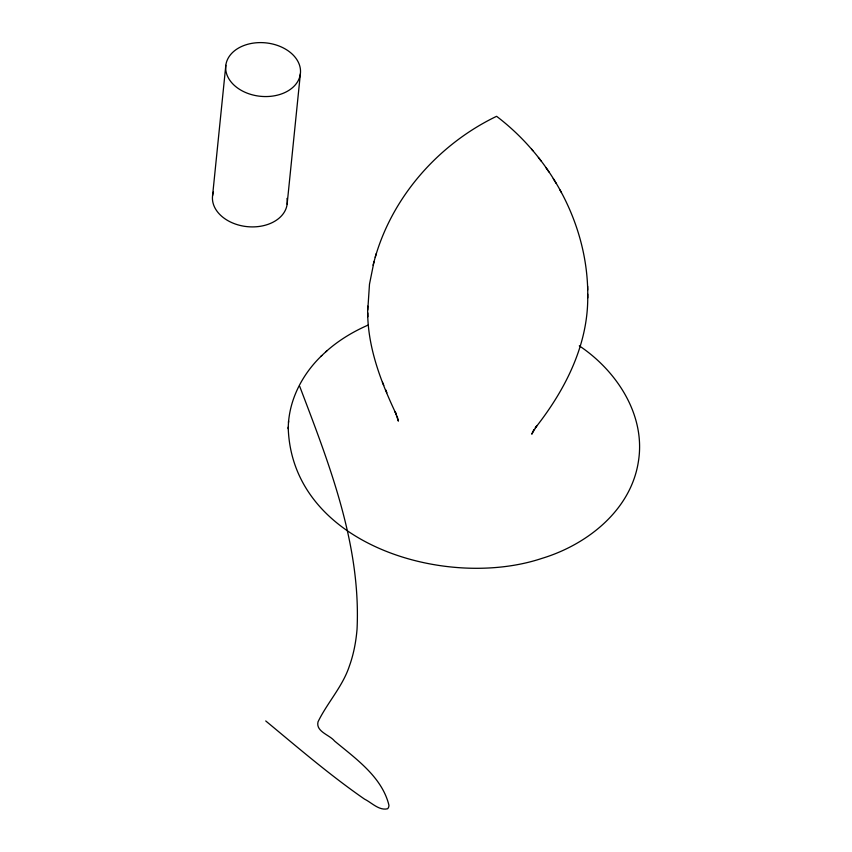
<?xml version="1.0" encoding="UTF-8"?>
<svg xmlns="http://www.w3.org/2000/svg" width="852" height="852" viewBox="0 0 852 852"><rect width="100%" height="100%" fill="white"/><g stroke="black" fill="none" stroke-linecap="round" stroke-linejoin="round"><path stroke-width="1.28" d="M367.776 309.99L369.491 284.174L374.06 261.5M587.699 294.078C588.934 343.771 565.366 389.843 535.28 427.949L536.845 425.606L531.755 434.179L533.863 429.6M579.285 345.837C616.646 370.78 645.944 415.084 638.404 461.507C630.917 510.401 586.943 544.79 541.915 558.39C446.746 590.17 291.416 545.259 288.21 427.214M288.498 422.496C290.479 396.957 303.482 373.101 321.811 355.54M288.125 428.673L288.583 421.037M212.574 195.672L225.823 65.327M287.124 204.182L300.373 73.836A37.52 26.849 5.8 0 0 247.368 44.379A37.52 26.849 5.8 0 0 241.542 90.525A37.52 26.849 5.8 0 0 300.373 73.836M375.231 257.293C392.921 195.79 439.185 143.892 496.588 116.309C552.33 158.664 588.966 227.367 587.731 297.923M373.059 265.196L376.222 253.64M325.847 351.78C338.244 340.576 352.728 331.833 367.989 325.134M320.778 356.498L326.838 350.843M265.728 720.952C298.072 747.736 330.001 775.203 364.56 799.144C371.621 802.605 379.055 810.795 387.5 808.793A10.778 5.602 57.2 0 0 388.949 805.289C382.101 777.035 355.827 758.738 334.57 741.048C329.767 734.925 315.581 731.666 318.03 721.814C327.381 702.559 342.717 686.499 349.448 665.849A264.471 137.481 57.2 0 0 357.052 629.106C361.035 544.758 329.17 463.839 299.712 386.382M538.4 157.46L541.19 161.092M531.648 149.206L532.862 150.697M546.068 167.78L548.997 172.04M553.267 178.611L556.218 183.457M559.913 189.879L561.436 192.552M367.745 306.134C366.381 344.176 380.237 380.524 396.255 414.328L395.158 411.729L398.374 421.122L397.16 416.202M382.442 382.186L383.773 385.349M385.626 389.705L386.904 392.729M587.635 286.219L587.667 290.031M367.819 312.918L367.851 316.731M286.986 198.42A37.52 26.849 5.8 0 1 247.825 226.707A37.52 26.849 5.8 0 1 213.437 191.924"/></g></svg>
